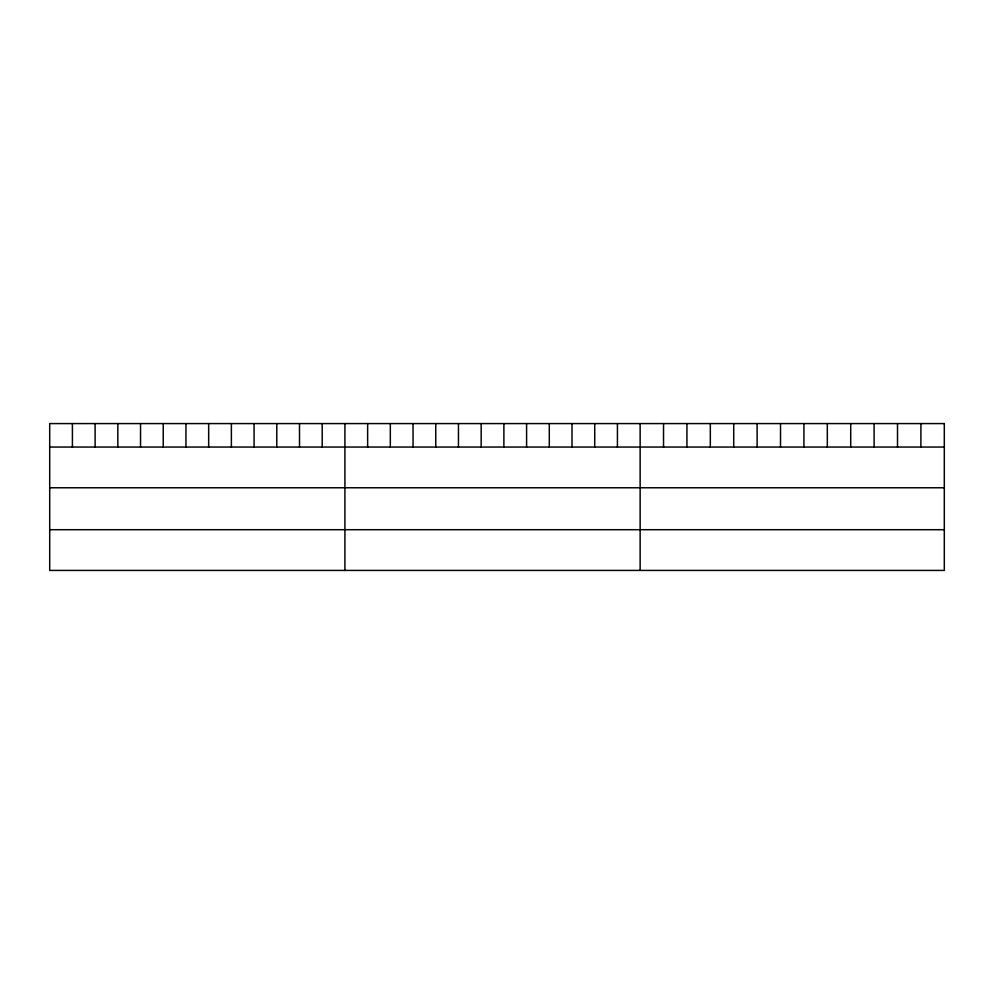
<?xml version="1.0" encoding="UTF-8"?>
<svg xmlns="http://www.w3.org/2000/svg" width="994" height="994" viewBox="0 0 994 994"><rect width="100%" height="100%" fill="white"/><g stroke="black" fill="none" stroke-linecap="round" stroke-linejoin="round"><path stroke-width="1.49" d="M49.7 447.051L944.3 447.051M49.7 487.768L944.3 487.768M49.7 529.703L944.3 529.703M920.904 423.581L920.904 447.051M897.507 423.581L897.507 447.051M874.111 423.581L874.111 447.051M850.715 423.581L850.715 447.051M827.319 423.581L827.319 447.051M803.922 423.581L803.922 447.051M780.514 423.581L780.514 447.051M757.117 423.581L757.117 447.051M733.721 423.581L733.721 447.051M710.325 423.581L710.325 447.051M686.929 423.581L686.929 447.051M663.532 423.581L663.532 447.051M640.136 423.581L640.136 570.419M617.423 423.581L617.423 447.051M594.723 423.581L594.723 447.051M572.01 423.581L572.01 447.051M549.297 423.581L549.297 447.051M526.596 423.581L526.596 447.051M503.883 423.581L503.883 447.051M481.171 423.581L481.171 447.051M458.458 423.581L458.458 447.051M435.757 423.581L435.757 447.051M413.044 423.581L413.044 447.051M390.331 423.581L390.331 447.051M367.631 423.581L367.631 447.051M344.918 423.581L344.918 570.419M322.205 423.581L322.205 447.051M299.505 423.581L299.505 447.051M276.792 423.581L276.792 447.051M254.079 423.581L254.079 447.051M231.378 423.581L231.378 447.051M208.665 423.581L208.665 447.051M185.953 423.581L185.953 447.051M163.24 423.581L163.24 447.051M140.539 423.581L140.539 447.051M117.826 423.581L117.826 447.051M95.113 423.581L95.113 447.051M72.413 423.581L72.413 447.051M944.3 423.581L49.7 423.581L49.7 570.419L944.3 570.419L944.3 423.581"/></g></svg>
